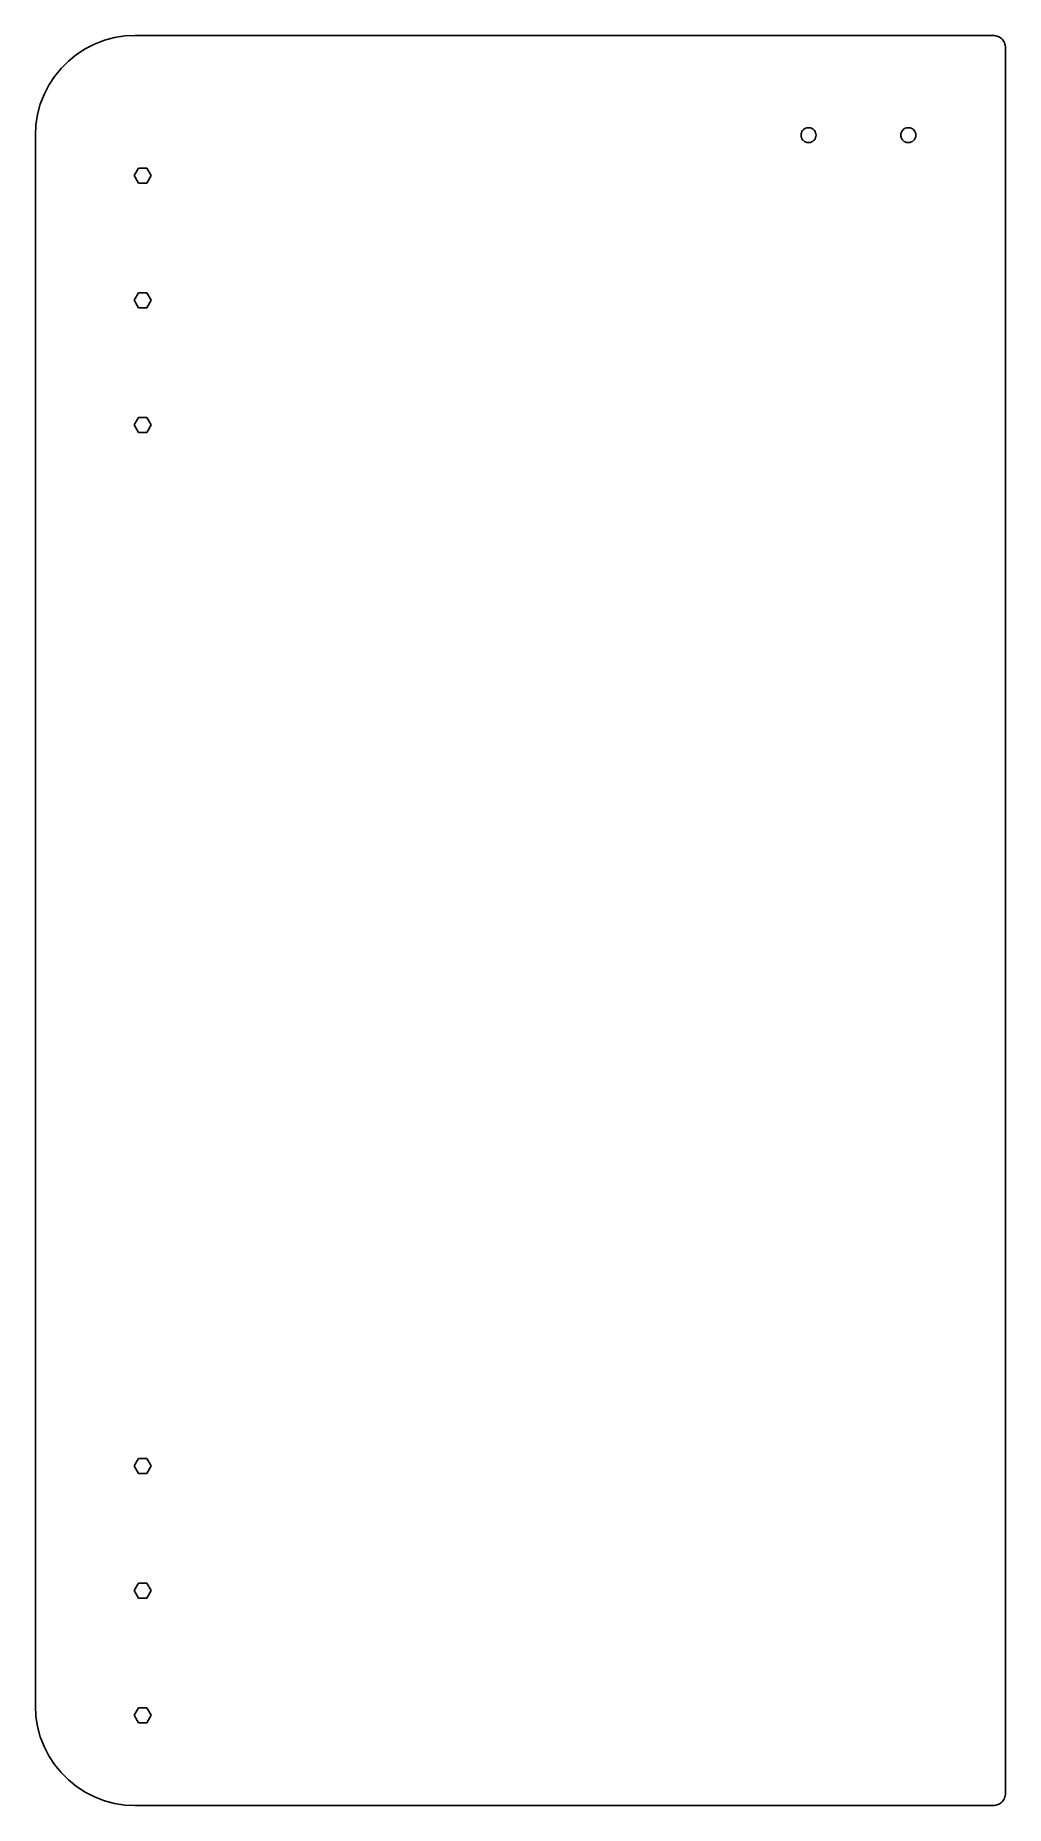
# Model space of a CAD drawing. Header units: metres. Extents: x -195 to 0, y -178 to 178.
import ezdxf

# ---------------------------------------------------------------- set-up
doc = ezdxf.new("R2010")
doc.units = ezdxf.units.M

msp = doc.modelspace()

# ---------------------------------------------------------------- linework, layer by layer
for p, q in [((-175, 177.5), (-177.091, 177.39)), ((-3, 177.5), (-175, 177.5)), ((-2.73868, 177.486), (-3, 177.5)), ((-185, 174.82), (-186.756, 173.68)), ((-183.135, 175.771), (-185, 174.82)), ((-181.18, 176.521), (-183.135, 175.771)), ((-179.158, 177.063), (-181.18, 176.521)), ((-177.091, 177.39), (-179.158, 177.063)), ((-2.48021, 177.445), (-2.73868, 177.486)), ((-2.22745, 177.378), (-2.48021, 177.445)), ((-1.98315, 177.284), (-2.22745, 177.378)), ((-1.75, 177.165), (-1.98315, 177.284)), ((-1.53053, 177.023), (-1.75, 177.165)), ((-1.32716, 176.858), (-1.53053, 177.023)), ((-1.14214, 176.673), (-1.32716, 176.858)), ((-0.977448, 176.469), (-1.14214, 176.673)), ((-0.83493, 176.25), (-0.977448, 176.469)), ((-0.716125, 176.017), (-0.83493, 176.25)), ((-0.622345, 175.773), (-0.716125, 176.017)), ((-0.554626, 175.52), (-0.622345, 175.773)), ((-0.513687, 175.261), (-0.554626, 175.52)), ((-0.5, 175), (-0.513687, 175.261)), ((-0.5, -175), (-0.5, 175)), ((-189.863, 170.883), (-191.18, 169.256)), ((-188.383, 172.363), (-189.863, 170.883)), ((-186.756, 173.68), (-188.383, 172.363)), ((-192.32, 167.5), (-193.271, 165.635)), ((-191.18, 169.256), (-192.32, 167.5)), ((-194.021, 163.68), (-194.563, 161.658)), ((-193.271, 165.635), (-194.021, 163.68)), ((-194.563, 161.658), (-194.89, 159.591)), ((-194.89, 159.591), (-195, 157.5)), ((-195, 157.5), (-195, -157.5)), ((-41.5, 157.5), (-41.4795, 157.747)), ((-41.4795, 157.253), (-41.5, 157.5)), ((-41.4795, 157.747), (-41.4187, 157.987)), ((-41.4187, 157.013), (-41.4795, 157.253)), ((-41.4187, 157.987), (-41.3192, 158.214)), ((-41.3192, 156.786), (-41.4187, 157.013)), ((-41.3192, 158.214), (-41.1837, 158.421)), ((-41.1837, 156.579), (-41.3192, 156.786)), ((-41.1837, 158.421), (-41.0159, 158.604)), ((-41.0159, 156.396), (-41.1837, 156.579)), ((-41.0159, 158.604), (-40.8204, 158.756)), ((-40.8204, 156.244), (-41.0159, 156.396)), ((-40.8204, 158.756), (-40.6025, 158.874)), ((-40.6025, 156.126), (-40.8204, 156.244)), ((-40.6025, 158.874), (-40.3682, 158.954)), ((-40.3682, 158.954), (-40.1239, 158.995)), ((-40.1239, 158.995), (-39.8761, 158.995)), ((-39.8761, 158.995), (-39.6318, 158.954)), ((-39.6318, 158.954), (-39.3974, 158.874)), ((-39.3974, 158.874), (-39.1796, 158.756)), ((-39.1796, 156.244), (-39.3974, 156.126)), ((-39.1796, 158.756), (-38.9841, 158.604)), ((-38.9841, 156.396), (-39.1796, 156.244)), ((-38.9841, 158.604), (-38.8163, 158.421)), ((-38.8163, 156.579), (-38.9841, 156.396)), ((-38.8163, 158.421), (-38.6808, 158.214)), ((-38.6808, 156.786), (-38.8163, 156.579)), ((-38.6808, 158.214), (-38.5813, 157.987)), ((-38.5813, 157.013), (-38.6808, 156.786)), ((-38.5813, 157.987), (-38.5204, 157.747)), ((-38.5204, 157.253), (-38.5813, 157.013)), ((-38.5204, 157.747), (-38.5, 157.5)), ((-38.5, 157.5), (-38.5204, 157.253)), ((-21.5, 157.5), (-21.4795, 157.747)), ((-21.4795, 157.253), (-21.5, 157.5)), ((-21.4795, 157.747), (-21.4187, 157.987)), ((-21.4187, 157.013), (-21.4795, 157.253)), ((-21.4187, 157.987), (-21.3192, 158.214)), ((-21.3192, 156.786), (-21.4187, 157.013)), ((-21.3192, 158.214), (-21.1837, 158.421)), ((-21.1837, 156.579), (-21.3192, 156.786)), ((-21.1837, 158.421), (-21.0159, 158.604)), ((-21.0159, 156.396), (-21.1837, 156.579)), ((-21.0159, 158.604), (-20.8204, 158.756)), ((-20.8204, 156.244), (-21.0159, 156.396)), ((-20.8204, 158.756), (-20.6025, 158.874)), ((-20.6025, 156.126), (-20.8204, 156.244)), ((-20.6025, 158.874), (-20.3682, 158.954)), ((-20.3682, 158.954), (-20.1239, 158.995)), ((-20.1239, 158.995), (-19.8761, 158.995)), ((-19.8761, 158.995), (-19.6318, 158.954)), ((-19.6318, 158.954), (-19.3974, 158.874)), ((-19.3974, 158.874), (-19.1796, 158.756)), ((-19.1796, 156.244), (-19.3974, 156.126)), ((-19.1796, 158.756), (-18.9841, 158.604)), ((-18.9841, 156.396), (-19.1796, 156.244)), ((-18.9841, 158.604), (-18.8163, 158.421)), ((-18.8163, 156.579), (-18.9841, 156.396)), ((-18.8163, 158.421), (-18.6808, 158.214)), ((-18.6808, 156.786), (-18.8163, 156.579)), ((-18.6808, 158.214), (-18.5813, 157.987)), ((-18.5813, 157.013), (-18.6808, 156.786)), ((-18.5813, 157.987), (-18.5204, 157.747)), ((-18.5204, 157.253), (-18.5813, 157.013)), ((-18.5204, 157.747), (-18.5, 157.5)), ((-18.5, 157.5), (-18.5204, 157.253)), ((-40.3682, 156.046), (-40.6025, 156.126)), ((-40.1239, 156.005), (-40.3682, 156.046)), ((-39.8761, 156.005), (-40.1239, 156.005)), ((-39.6318, 156.046), (-39.8761, 156.005)), ((-39.3974, 156.126), (-39.6318, 156.046)), ((-20.3682, 156.046), (-20.6025, 156.126)), ((-20.1239, 156.005), (-20.3682, 156.046)), ((-19.8761, 156.005), (-20.1239, 156.005)), ((-19.6318, 156.046), (-19.8761, 156.005)), ((-19.3974, 156.126), (-19.6318, 156.046)), ((-175.232, 149.375), (-174.366, 150.875)), ((-174.366, 147.875), (-175.232, 149.375)), ((-174.366, 150.875), (-172.634, 150.875)), ((-172.634, 150.875), (-171.768, 149.375)), ((-171.768, 149.375), (-172.634, 147.875)), ((-172.634, 147.875), (-174.366, 147.875)), ((-175.232, 124.375), (-174.366, 125.875)), ((-174.366, 122.875), (-175.232, 124.375)), ((-174.366, 125.875), (-172.634, 125.875)), ((-172.634, 125.875), (-171.768, 124.375)), ((-171.768, 124.375), (-172.634, 122.875)), ((-172.634, 122.875), (-174.366, 122.875)), ((-175.232, 99.375), (-174.366, 100.875)), ((-174.366, 100.875), (-172.634, 100.875)), ((-172.634, 100.875), (-171.768, 99.375)), ((-174.366, 97.875), (-175.232, 99.375)), ((-172.634, 97.875), (-174.366, 97.875)), ((-171.768, 99.375), (-172.634, 97.875)), ((-175.232, -109.375), (-174.366, -107.875)), ((-174.366, -110.875), (-175.232, -109.375)), ((-174.366, -107.875), (-172.634, -107.875)), ((-172.634, -107.875), (-171.768, -109.375)), ((-171.768, -109.375), (-172.634, -110.875)), ((-172.634, -110.875), (-174.366, -110.875)), ((-175.232, -134.375), (-174.366, -132.875)), ((-174.366, -135.875), (-175.232, -134.375)), ((-174.366, -132.875), (-172.634, -132.875)), ((-172.634, -132.875), (-171.768, -134.375)), ((-171.768, -134.375), (-172.634, -135.875)), ((-172.634, -135.875), (-174.366, -135.875)), ((-195, -157.5), (-194.89, -159.591)), ((-194.89, -159.591), (-194.563, -161.658)), ((-175.232, -159.375), (-174.366, -157.875)), ((-174.366, -160.875), (-175.232, -159.375)), ((-174.366, -157.875), (-172.634, -157.875)), ((-172.634, -157.875), (-171.768, -159.375)), ((-171.768, -159.375), (-172.634, -160.875)), ((-194.563, -161.658), (-194.021, -163.68)), ((-172.634, -160.875), (-174.366, -160.875)), ((-194.021, -163.68), (-193.271, -165.635)), ((-193.271, -165.635), (-192.32, -167.5)), ((-192.32, -167.5), (-191.18, -169.256)), ((-191.18, -169.256), (-189.863, -170.883)), ((-189.863, -170.883), (-188.383, -172.363)), ((-188.383, -172.363), (-186.756, -173.68)), ((-186.756, -173.68), (-185, -174.82)), ((-185, -174.82), (-183.135, -175.771)), ((-183.135, -175.771), (-181.18, -176.521)), ((-181.18, -176.521), (-179.158, -177.063)), ((-179.158, -177.063), (-177.091, -177.39)), ((-177.091, -177.39), (-175, -177.5)), ((-175, -177.5), (-3, -177.5)), ((-3, -177.5), (-2.73868, -177.486)), ((-2.73868, -177.486), (-2.48021, -177.445)), ((-2.48021, -177.445), (-2.22745, -177.378)), ((-2.22745, -177.378), (-1.98315, -177.284)), ((-1.98315, -177.284), (-1.75, -177.165)), ((-1.75, -177.165), (-1.53053, -177.023)), ((-1.53053, -177.023), (-1.32716, -176.858)), ((-1.32716, -176.858), (-1.14214, -176.673)), ((-1.14214, -176.673), (-0.977448, -176.469)), ((-0.977448, -176.469), (-0.83493, -176.25)), ((-0.83493, -176.25), (-0.716125, -176.017)), ((-0.716125, -176.017), (-0.622345, -175.773)), ((-0.622345, -175.773), (-0.554626, -175.52)), ((-0.554626, -175.52), (-0.513687, -175.261)), ((-0.513687, -175.261), (-0.5, -175))]:
    msp.add_line(p, q)

doc.saveas('drawing.dxf')
